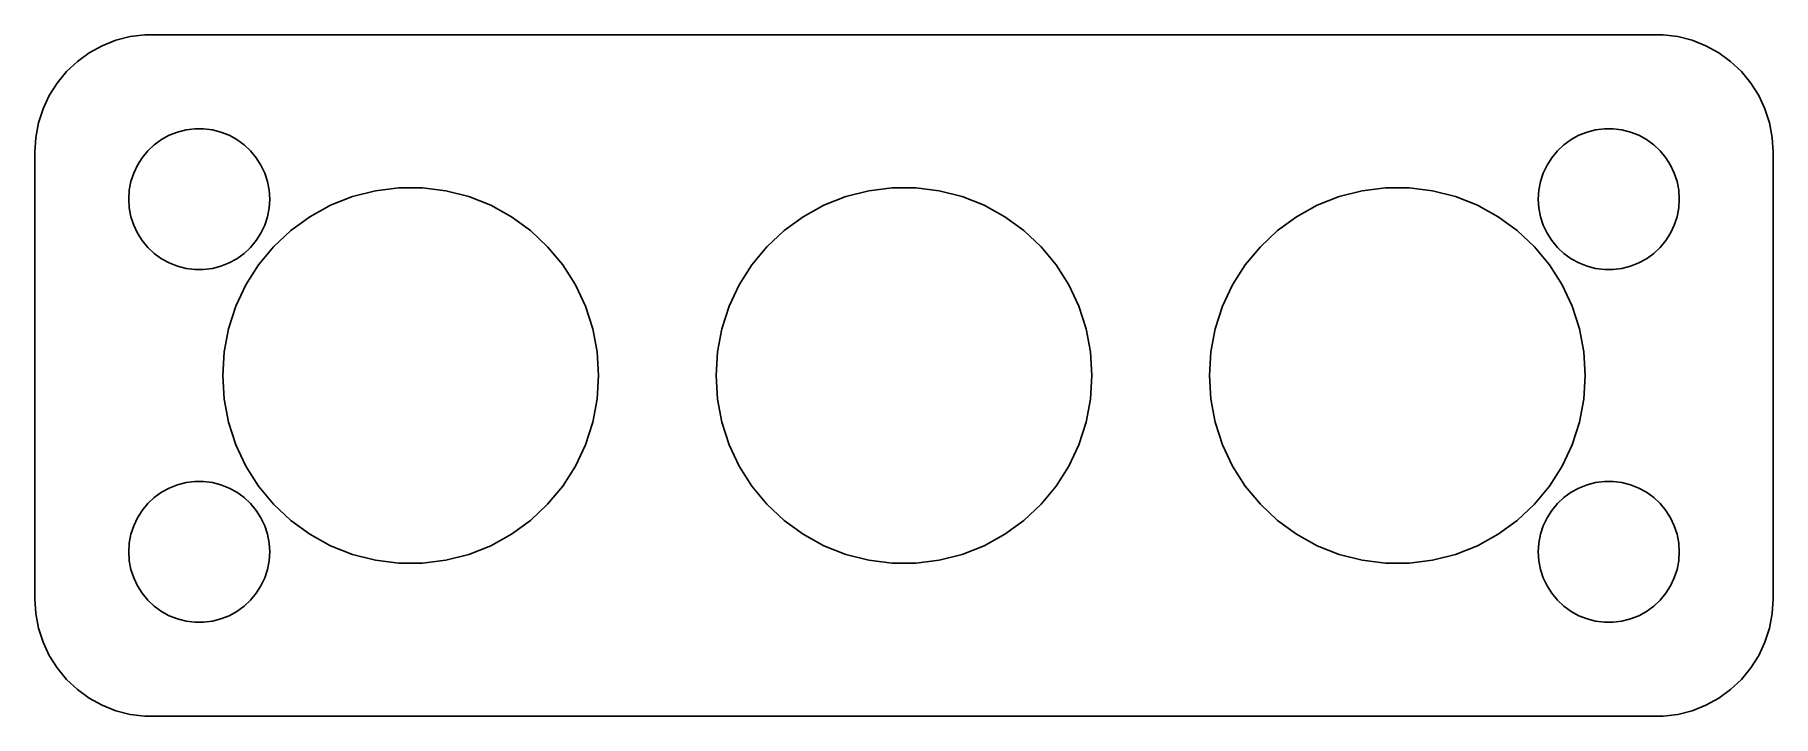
# Model space of a CAD drawing. Header units: metres. Extents: x -37 to 37, y -14.5 to 14.5.
import ezdxf

# ---------------------------------------------------------------- set-up
doc = ezdxf.new("R2010")
doc.units = ezdxf.units.M

msp = doc.modelspace()

# ---------------------------------------------------------------- linework, layer by layer
for p, q in [((-33.5451, 14.2553), (-34.1289, 14.0241)), ((-32.9369, 14.4114), (-33.5451, 14.2553)), ((-32.3139, 14.4901), (-32.9369, 14.4114)), ((32.3139, 14.4901), (-32.3139, 14.4901)), ((32.9369, 14.4114), (32.3139, 14.4901)), ((33.5451, 14.2553), (32.9369, 14.4114)), ((34.1289, 14.0241), (33.5451, 14.2553)), ((-35.1871, 13.3526), (-35.6448, 12.9227)), ((-34.6791, 13.7216), (-35.1871, 13.3526)), ((-34.1289, 14.0241), (-34.6791, 13.7216)), ((34.6791, 13.7216), (34.1289, 14.0241)), ((35.1871, 13.3526), (34.6791, 13.7216)), ((35.6448, 12.9227), (35.1871, 13.3526)), ((-35.6448, 12.9227), (-36.0451, 12.4389)), ((36.0451, 12.4389), (35.6448, 12.9227)), ((-36.3815, 11.9088), (-36.6489, 11.3406)), ((-36.0451, 12.4389), (-36.3815, 11.9088)), ((36.3815, 11.9088), (36.0451, 12.4389)), ((36.6489, 11.3406), (36.3815, 11.9088)), ((-36.6489, 11.3406), (-36.8429, 10.7434)), ((36.8429, 10.7434), (36.6489, 11.3406)), ((-36.8429, 10.7434), (-36.9606, 10.1267)), ((-30.927, 10.3532), (-30.5621, 10.4469)), ((-30.5621, 10.4469), (-30.1884, 10.4941)), ((-30.1884, 10.4941), (-29.8116, 10.4941)), ((-29.8116, 10.4941), (-29.4379, 10.4469)), ((-29.4379, 10.4469), (-29.0729, 10.3532)), ((29.0729, 10.3532), (29.4379, 10.4469)), ((29.4379, 10.4469), (29.8116, 10.4941)), ((29.8116, 10.4941), (30.1884, 10.4941)), ((30.1884, 10.4941), (30.5621, 10.4469)), ((30.5621, 10.4469), (30.927, 10.3532)), ((36.9606, 10.1267), (36.8429, 10.7434)), ((-36.9606, 10.1267), (-37, 9.5)), ((-32.1869, 9.55363), (-31.9123, 9.81154)), ((-31.9123, 9.81154), (-31.6075, 10.033)), ((-31.6075, 10.033), (-31.2773, 10.2145)), ((-31.2773, 10.2145), (-30.927, 10.3532)), ((-29.0729, 10.3532), (-28.7227, 10.2145)), ((-28.7227, 10.2145), (-28.3925, 10.033)), ((-28.3925, 10.033), (-28.0877, 9.81154)), ((-28.0877, 9.81154), (-27.8131, 9.55363)), ((27.8131, 9.55363), (28.0877, 9.81154)), ((28.0877, 9.81154), (28.3925, 10.033)), ((28.3925, 10.033), (28.7227, 10.2145)), ((28.7227, 10.2145), (29.0729, 10.3532)), ((30.927, 10.3532), (31.2773, 10.2145)), ((31.2773, 10.2145), (31.6075, 10.033)), ((31.6075, 10.033), (31.9123, 9.81154)), ((31.9123, 9.81154), (32.1869, 9.55363)), ((37, 9.5), (36.9606, 10.1267)), ((-37, 9.5), (-37, -9.5)), ((-32.7893, 8.60437), (-32.6289, 8.94525)), ((-32.6289, 8.94525), (-32.427, 9.26335)), ((-32.427, 9.26335), (-32.1869, 9.55363)), ((-27.8131, 9.55363), (-27.5729, 9.26335)), ((-27.5729, 9.26335), (-27.3711, 8.94525)), ((-27.3711, 8.94525), (-27.2107, 8.60437)), ((27.2107, 8.60437), (27.3711, 8.94525)), ((27.3711, 8.94525), (27.5729, 9.26335)), ((27.5729, 9.26335), (27.8131, 9.55363)), ((32.1869, 9.55363), (32.427, 9.26335)), ((32.427, 9.26335), (32.6289, 8.94525)), ((32.6289, 8.94525), (32.7893, 8.60437)), ((37, -9.5), (37, 9.5)), ((-32.9763, 7.87599), (-32.9057, 8.24606)), ((-32.9057, 8.24606), (-32.7893, 8.60437)), ((-27.2107, 8.60437), (-27.0942, 8.24606)), ((-27.0942, 8.24606), (-27.0237, 7.87599)), ((27.0237, 7.87599), (27.0942, 8.24606)), ((27.0942, 8.24606), (27.2107, 8.60437)), ((32.7893, 8.60437), (32.9057, 8.24606)), ((32.9057, 8.24606), (32.9763, 7.87599)), ((-33, 7.5), (-32.9763, 7.87599)), ((-32.9763, 7.12399), (-33, 7.5)), ((-27.0237, 7.87599), (-27, 7.5)), ((-27, 7.5), (-27.0237, 7.12399)), ((-24.4062, 7.2386), (-23.4721, 7.60844)), ((-23.4721, 7.60844), (-22.499, 7.85829)), ((-22.499, 7.85829), (-21.5023, 7.98421)), ((-21.5023, 7.98421), (-20.4977, 7.98421)), ((-20.4977, 7.98421), (-19.5009, 7.85829)), ((-19.5009, 7.85829), (-18.5279, 7.60844)), ((-18.5279, 7.60844), (-17.5938, 7.2386)), ((-3.40622, 7.2386), (-2.47212, 7.60844)), ((-2.47212, 7.60844), (-1.49904, 7.85829)), ((-1.49904, 7.85829), (-0.50232, 7.98421)), ((-0.50232, 7.98421), (0.50232, 7.98421)), ((0.50232, 7.98421), (1.49904, 7.85829)), ((1.49904, 7.85829), (2.47212, 7.60844)), ((2.47212, 7.60844), (3.40622, 7.2386)), ((17.5938, 7.2386), (18.5279, 7.60844)), ((18.5279, 7.60844), (19.5009, 7.85829)), ((19.5009, 7.85829), (20.4977, 7.98421)), ((20.4977, 7.98421), (21.5023, 7.98421)), ((21.5023, 7.98421), (22.499, 7.85829)), ((22.499, 7.85829), (23.4721, 7.60844)), ((23.4721, 7.60844), (24.4062, 7.2386)), ((27, 7.5), (27.0237, 7.87599)), ((27.0237, 7.12399), (27, 7.5)), ((32.9763, 7.87599), (33, 7.5)), ((33, 7.5), (32.9763, 7.12399)), ((-32.9057, 6.75392), (-32.9763, 7.12399)), ((-32.7893, 6.39561), (-32.9057, 6.75392)), ((-27.0942, 6.75392), (-27.2107, 6.39561)), ((-27.0237, 7.12399), (-27.0942, 6.75392)), ((-26.0994, 6.16409), (-25.2866, 6.75461)), ((-25.2866, 6.75461), (-24.4062, 7.2386)), ((-17.5938, 7.2386), (-16.7134, 6.75461)), ((-16.7134, 6.75461), (-15.9006, 6.16409)), ((-5.09938, 6.16409), (-4.28661, 6.75461)), ((-4.28661, 6.75461), (-3.40622, 7.2386)), ((3.40622, 7.2386), (4.28661, 6.75461)), ((4.28661, 6.75461), (5.09938, 6.16409)), ((15.9006, 6.16409), (16.7134, 6.75461)), ((16.7134, 6.75461), (17.5938, 7.2386)), ((24.4062, 7.2386), (25.2866, 6.75461)), ((25.2866, 6.75461), (26.0994, 6.16409)), ((27.0942, 6.75392), (27.0237, 7.12399)), ((27.2107, 6.39561), (27.0942, 6.75392)), ((32.9057, 6.75392), (32.7893, 6.39561)), ((32.9763, 7.12399), (32.9057, 6.75392)), ((-32.6289, 6.05473), (-32.7893, 6.39561)), ((-32.427, 5.73663), (-32.6289, 6.05473)), ((-27.3711, 6.05473), (-27.5729, 5.73663)), ((-27.2107, 6.39561), (-27.3711, 6.05473)), ((-26.8317, 5.47636), (-26.0994, 6.16409)), ((-15.9006, 6.16409), (-15.1682, 5.47636)), ((-5.83174, 5.47636), (-5.09938, 6.16409)), ((5.09938, 6.16409), (5.83174, 5.47636)), ((15.1682, 5.47636), (15.9006, 6.16409)), ((26.0994, 6.16409), (26.8317, 5.47636)), ((27.3711, 6.05473), (27.2107, 6.39561)), ((27.5729, 5.73663), (27.3711, 6.05473)), ((32.6289, 6.05473), (32.427, 5.73663)), ((32.7893, 6.39561), (32.6289, 6.05473)), ((-32.1869, 5.44635), (-32.427, 5.73663)), ((-31.9123, 5.18845), (-32.1869, 5.44635)), ((-31.6075, 4.96701), (-31.9123, 5.18845)), ((-28.0877, 5.18845), (-28.3925, 4.96701)), ((-27.8131, 5.44635), (-28.0877, 5.18845)), ((-27.5729, 5.73663), (-27.8131, 5.44635)), ((-27.4721, 4.70227), (-26.8317, 5.47636)), ((-15.1682, 5.47636), (-14.5279, 4.70227)), ((-6.47212, 4.70227), (-5.83174, 5.47636)), ((5.83174, 5.47636), (6.47212, 4.70227)), ((14.5279, 4.70227), (15.1682, 5.47636)), ((26.8317, 5.47636), (27.4721, 4.70227)), ((27.8131, 5.44635), (27.5729, 5.73663)), ((28.0877, 5.18845), (27.8131, 5.44635)), ((28.3925, 4.96701), (28.0877, 5.18845)), ((31.9123, 5.18845), (31.6075, 4.96701)), ((32.1869, 5.44635), (31.9123, 5.18845)), ((32.427, 5.73663), (32.1869, 5.44635)), ((-31.2773, 4.78551), (-31.6075, 4.96701)), ((-30.927, 4.64682), (-31.2773, 4.78551)), ((-30.5621, 4.55313), (-30.927, 4.64682)), ((-30.1884, 4.50591), (-30.5621, 4.55313)), ((-29.8116, 4.50591), (-30.1884, 4.50591)), ((-29.4379, 4.55313), (-29.8116, 4.50591)), ((-29.0729, 4.64682), (-29.4379, 4.55313)), ((-28.7227, 4.78551), (-29.0729, 4.64682)), ((-28.3925, 4.96701), (-28.7227, 4.78551)), ((-28.0105, 3.85402), (-27.4721, 4.70227)), ((-14.5279, 4.70227), (-13.9895, 3.85402)), ((-7.01045, 3.85402), (-6.47212, 4.70227)), ((6.47212, 4.70227), (7.01045, 3.85402)), ((13.9895, 3.85402), (14.5279, 4.70227)), ((27.4721, 4.70227), (28.0105, 3.85402)), ((28.7227, 4.78551), (28.3925, 4.96701)), ((29.0729, 4.64682), (28.7227, 4.78551)), ((29.4379, 4.55313), (29.0729, 4.64682)), ((29.8116, 4.50591), (29.4379, 4.55313)), ((30.1884, 4.50591), (29.8116, 4.50591)), ((30.5621, 4.55313), (30.1884, 4.50591)), ((30.927, 4.64682), (30.5621, 4.55313)), ((31.2773, 4.78551), (30.927, 4.64682)), ((31.6075, 4.96701), (31.2773, 4.78551)), ((-28.4382, 2.94499), (-28.0105, 3.85402)), ((-13.9895, 3.85402), (-13.5618, 2.94499)), ((-7.4382, 2.94499), (-7.01045, 3.85402)), ((7.01045, 3.85402), (7.4382, 2.94499)), ((13.5618, 2.94499), (13.9895, 3.85402)), ((28.0105, 3.85402), (28.4382, 2.94499)), ((-28.7487, 1.98952), (-28.4382, 2.94499)), ((-13.5618, 2.94499), (-13.2513, 1.98952)), ((-7.74866, 1.98952), (-7.4382, 2.94499)), ((7.4382, 2.94499), (7.74866, 1.98952)), ((13.2513, 1.98952), (13.5618, 2.94499)), ((28.4382, 2.94499), (28.7487, 1.98952)), ((-28.9369, 1.00266), (-28.7487, 1.98952)), ((-13.2513, 1.98952), (-13.0631, 1.00266)), ((-7.9369, 1.00266), (-7.74866, 1.98952)), ((7.74866, 1.98952), (7.9369, 1.00266)), ((13.0631, 1.00266), (13.2513, 1.98952)), ((28.7487, 1.98952), (28.9369, 1.00266)), ((-29, 0), (-28.9369, 1.00266)), ((-13.0631, 1.00266), (-13, 0)), ((-8, 0), (-7.9369, 1.00266)), ((7.9369, 1.00266), (8, 0)), ((13, 0), (13.0631, 1.00266)), ((28.9369, 1.00266), (29, 0)), ((-28.9369, -1.00266), (-29, 0)), ((-13, 0), (-13.0631, -1.00266)), ((-7.9369, -1.00266), (-8, 0)), ((8, 0), (7.9369, -1.00266)), ((13.0631, -1.00266), (13, 0)), ((29, 0), (28.9369, -1.00266)), ((-28.7487, -1.98952), (-28.9369, -1.00266)), ((-13.0631, -1.00266), (-13.2513, -1.98952)), ((-7.74866, -1.98952), (-7.9369, -1.00266)), ((7.9369, -1.00266), (7.74866, -1.98952)), ((13.2513, -1.98952), (13.0631, -1.00266)), ((28.9369, -1.00266), (28.7487, -1.98952)), ((-28.4382, -2.94499), (-28.7487, -1.98952)), ((-13.2513, -1.98952), (-13.5618, -2.94499)), ((-7.4382, -2.94499), (-7.74866, -1.98952)), ((7.74866, -1.98952), (7.4382, -2.94499)), ((13.5618, -2.94499), (13.2513, -1.98952)), ((28.7487, -1.98952), (28.4382, -2.94499)), ((-28.0105, -3.85402), (-28.4382, -2.94499)), ((-13.5618, -2.94499), (-13.9895, -3.85402)), ((-7.01045, -3.85402), (-7.4382, -2.94499)), ((7.4382, -2.94499), (7.01045, -3.85402)), ((13.9895, -3.85402), (13.5618, -2.94499)), ((28.4382, -2.94499), (28.0105, -3.85402)), ((-27.4721, -4.70227), (-28.0105, -3.85402)), ((-13.9895, -3.85402), (-14.5279, -4.70227)), ((-6.47212, -4.70227), (-7.01045, -3.85402)), ((7.01045, -3.85402), (6.47212, -4.70227)), ((14.5279, -4.70227), (13.9895, -3.85402)), ((28.0105, -3.85402), (27.4721, -4.70227)), ((-31.9123, -5.18845), (-31.6075, -4.96701)), ((-31.6075, -4.96701), (-31.2773, -4.78551)), ((-31.2773, -4.78551), (-30.927, -4.64682)), ((-30.927, -4.64682), (-30.5621, -4.55313)), ((-30.5621, -4.55313), (-30.1884, -4.50591)), ((-30.1884, -4.50591), (-29.8116, -4.50591)), ((-29.8116, -4.50591), (-29.4379, -4.55313)), ((-29.4379, -4.55313), (-29.0729, -4.64682)), ((-29.0729, -4.64682), (-28.7227, -4.78551)), ((-28.7227, -4.78551), (-28.3925, -4.96701)), ((-28.3925, -4.96701), (-28.0877, -5.18845)), ((-26.8317, -5.47636), (-27.4721, -4.70227)), ((-14.5279, -4.70227), (-15.1682, -5.47636)), ((-5.83174, -5.47636), (-6.47212, -4.70227)), ((6.47212, -4.70227), (5.83174, -5.47636)), ((15.1682, -5.47636), (14.5279, -4.70227)), ((27.4721, -4.70227), (26.8317, -5.47636)), ((28.0877, -5.18845), (28.3925, -4.96701)), ((28.3925, -4.96701), (28.7227, -4.78551)), ((28.7227, -4.78551), (29.0729, -4.64682)), ((29.0729, -4.64682), (29.4379, -4.55313)), ((29.4379, -4.55313), (29.8116, -4.50591)), ((29.8116, -4.50591), (30.1884, -4.50591)), ((30.1884, -4.50591), (30.5621, -4.55313)), ((30.5621, -4.55313), (30.927, -4.64682)), ((30.927, -4.64682), (31.2773, -4.78551)), ((31.2773, -4.78551), (31.6075, -4.96701)), ((31.6075, -4.96701), (31.9123, -5.18845)), ((-32.6289, -6.05473), (-32.427, -5.73663)), ((-32.427, -5.73663), (-32.1869, -5.44635)), ((-32.1869, -5.44635), (-31.9123, -5.18845)), ((-28.0877, -5.18845), (-27.8131, -5.44635)), ((-27.8131, -5.44635), (-27.5729, -5.73663)), ((-27.5729, -5.73663), (-27.3711, -6.05473)), ((-26.0994, -6.16409), (-26.8317, -5.47636)), ((-15.1682, -5.47636), (-15.9006, -6.16409)), ((-5.09938, -6.16409), (-5.83174, -5.47636)), ((5.83174, -5.47636), (5.09938, -6.16409)), ((15.9006, -6.16409), (15.1682, -5.47636)), ((26.8317, -5.47636), (26.0994, -6.16409)), ((27.3711, -6.05473), (27.5729, -5.73663)), ((27.5729, -5.73663), (27.8131, -5.44635)), ((27.8131, -5.44635), (28.0877, -5.18845)), ((31.9123, -5.18845), (32.1869, -5.44635)), ((32.1869, -5.44635), (32.427, -5.73663)), ((32.427, -5.73663), (32.6289, -6.05473)), ((-32.9057, -6.75392), (-32.7893, -6.39561)), ((-32.7893, -6.39561), (-32.6289, -6.05473)), ((-27.3711, -6.05473), (-27.2107, -6.39561)), ((-27.2107, -6.39561), (-27.0942, -6.75392)), ((-25.2866, -6.75461), (-26.0994, -6.16409)), ((-15.9006, -6.16409), (-16.7134, -6.75461)), ((-4.28661, -6.75461), (-5.09938, -6.16409)), ((5.09938, -6.16409), (4.28661, -6.75461)), ((16.7134, -6.75461), (15.9006, -6.16409)), ((26.0994, -6.16409), (25.2866, -6.75461)), ((27.0942, -6.75392), (27.2107, -6.39561)), ((27.2107, -6.39561), (27.3711, -6.05473)), ((32.6289, -6.05473), (32.7893, -6.39561)), ((32.7893, -6.39561), (32.9057, -6.75392)), ((-33, -7.5), (-32.9763, -7.12399)), ((-32.9763, -7.12399), (-32.9057, -6.75392)), ((-27.0942, -6.75392), (-27.0237, -7.12399)), ((-27.0237, -7.12399), (-27, -7.5)), ((-24.4062, -7.2386), (-25.2866, -6.75461)), ((-23.4721, -7.60844), (-24.4062, -7.2386)), ((-17.5938, -7.2386), (-18.5279, -7.60844)), ((-16.7134, -6.75461), (-17.5938, -7.2386)), ((-3.40622, -7.2386), (-4.28661, -6.75461)), ((-2.47212, -7.60844), (-3.40622, -7.2386)), ((3.40622, -7.2386), (2.47212, -7.60844)), ((4.28661, -6.75461), (3.40622, -7.2386)), ((17.5938, -7.2386), (16.7134, -6.75461)), ((18.5279, -7.60844), (17.5938, -7.2386)), ((24.4062, -7.2386), (23.4721, -7.60844)), ((25.2866, -6.75461), (24.4062, -7.2386)), ((27, -7.5), (27.0237, -7.12399)), ((27.0237, -7.12399), (27.0942, -6.75392)), ((32.9057, -6.75392), (32.9763, -7.12399)), ((32.9763, -7.12399), (33, -7.5)), ((-32.9763, -7.87599), (-33, -7.5)), ((-32.9057, -8.24606), (-32.9763, -7.87599)), ((-27.0237, -7.87599), (-27.0942, -8.24606)), ((-27, -7.5), (-27.0237, -7.87599)), ((-22.499, -7.85829), (-23.4721, -7.60844)), ((-21.5023, -7.98421), (-22.499, -7.85829)), ((-20.4977, -7.98421), (-21.5023, -7.98421)), ((-19.5009, -7.85829), (-20.4977, -7.98421)), ((-18.5279, -7.60844), (-19.5009, -7.85829)), ((-1.49904, -7.85829), (-2.47212, -7.60844)), ((-0.50232, -7.98421), (-1.49904, -7.85829)), ((0.50232, -7.98421), (-0.50232, -7.98421)), ((1.49904, -7.85829), (0.50232, -7.98421)), ((2.47212, -7.60844), (1.49904, -7.85829)), ((19.5009, -7.85829), (18.5279, -7.60844)), ((20.4977, -7.98421), (19.5009, -7.85829)), ((21.5023, -7.98421), (20.4977, -7.98421)), ((22.499, -7.85829), (21.5023, -7.98421)), ((23.4721, -7.60844), (22.499, -7.85829)), ((27.0237, -7.87599), (27, -7.5)), ((27.0942, -8.24606), (27.0237, -7.87599)), ((32.9763, -7.87599), (32.9057, -8.24606)), ((33, -7.5), (32.9763, -7.87599)), ((-32.7893, -8.60437), (-32.9057, -8.24606)), ((-32.6289, -8.94525), (-32.7893, -8.60437)), ((-27.2107, -8.60437), (-27.3711, -8.94525)), ((-27.0942, -8.24606), (-27.2107, -8.60437)), ((27.2107, -8.60437), (27.0942, -8.24606)), ((27.3711, -8.94525), (27.2107, -8.60437)), ((32.7893, -8.60437), (32.6289, -8.94525)), ((32.9057, -8.24606), (32.7893, -8.60437)), ((-37, -9.5), (-36.9606, -10.1267)), ((-32.427, -9.26335), (-32.6289, -8.94525)), ((-32.1869, -9.55363), (-32.427, -9.26335)), ((-31.9123, -9.81154), (-32.1869, -9.55363)), ((-27.8131, -9.55363), (-28.0877, -9.81154)), ((-27.5729, -9.26335), (-27.8131, -9.55363)), ((-27.3711, -8.94525), (-27.5729, -9.26335)), ((27.5729, -9.26335), (27.3711, -8.94525)), ((27.8131, -9.55363), (27.5729, -9.26335)), ((28.0877, -9.81154), (27.8131, -9.55363)), ((32.1869, -9.55363), (31.9123, -9.81154)), ((32.427, -9.26335), (32.1869, -9.55363)), ((32.6289, -8.94525), (32.427, -9.26335)), ((36.9606, -10.1267), (37, -9.5)), ((-36.9606, -10.1267), (-36.8429, -10.7434)), ((-31.6075, -10.033), (-31.9123, -9.81154)), ((-31.2773, -10.2145), (-31.6075, -10.033)), ((-30.927, -10.3532), (-31.2773, -10.2145)), ((-30.5621, -10.4469), (-30.927, -10.3532)), ((-29.0729, -10.3532), (-29.4379, -10.4469)), ((-28.7227, -10.2145), (-29.0729, -10.3532)), ((-28.3925, -10.033), (-28.7227, -10.2145)), ((-28.0877, -9.81154), (-28.3925, -10.033)), ((28.3925, -10.033), (28.0877, -9.81154)), ((28.7227, -10.2145), (28.3925, -10.033)), ((29.0729, -10.3532), (28.7227, -10.2145)), ((29.4379, -10.4469), (29.0729, -10.3532)), ((30.927, -10.3532), (30.5621, -10.4469)), ((31.2773, -10.2145), (30.927, -10.3532)), ((31.6075, -10.033), (31.2773, -10.2145)), ((31.9123, -9.81154), (31.6075, -10.033)), ((36.8429, -10.7434), (36.9606, -10.1267)), ((-36.8429, -10.7434), (-36.6489, -11.3406)), ((-30.1884, -10.4941), (-30.5621, -10.4469)), ((-29.8116, -10.4941), (-30.1884, -10.4941)), ((-29.4379, -10.4469), (-29.8116, -10.4941)), ((29.8116, -10.4941), (29.4379, -10.4469)), ((30.1884, -10.4941), (29.8116, -10.4941)), ((30.5621, -10.4469), (30.1884, -10.4941)), ((36.6489, -11.3406), (36.8429, -10.7434)), ((-36.6489, -11.3406), (-36.3815, -11.9088)), ((36.3815, -11.9088), (36.6489, -11.3406)), ((-36.3815, -11.9088), (-36.0451, -12.4389)), ((-36.0451, -12.4389), (-35.6448, -12.9227)), ((35.6448, -12.9227), (36.0451, -12.4389)), ((36.0451, -12.4389), (36.3815, -11.9088)), ((-35.6448, -12.9227), (-35.1871, -13.3526)), ((35.1871, -13.3526), (35.6448, -12.9227)), ((-35.1871, -13.3526), (-34.6791, -13.7216)), ((-34.6791, -13.7216), (-34.1289, -14.0241)), ((-34.1289, -14.0241), (-33.5451, -14.2553)), ((33.5451, -14.2553), (34.1289, -14.0241)), ((34.1289, -14.0241), (34.6791, -13.7216)), ((34.6791, -13.7216), (35.1871, -13.3526)), ((-33.5451, -14.2553), (-32.9369, -14.4114)), ((-32.9369, -14.4114), (-32.3139, -14.4901)), ((-32.3139, -14.4901), (32.3139, -14.4901)), ((32.3139, -14.4901), (32.9369, -14.4114)), ((32.9369, -14.4114), (33.5451, -14.2553))]:
    msp.add_line(p, q)

doc.saveas('drawing.dxf')
